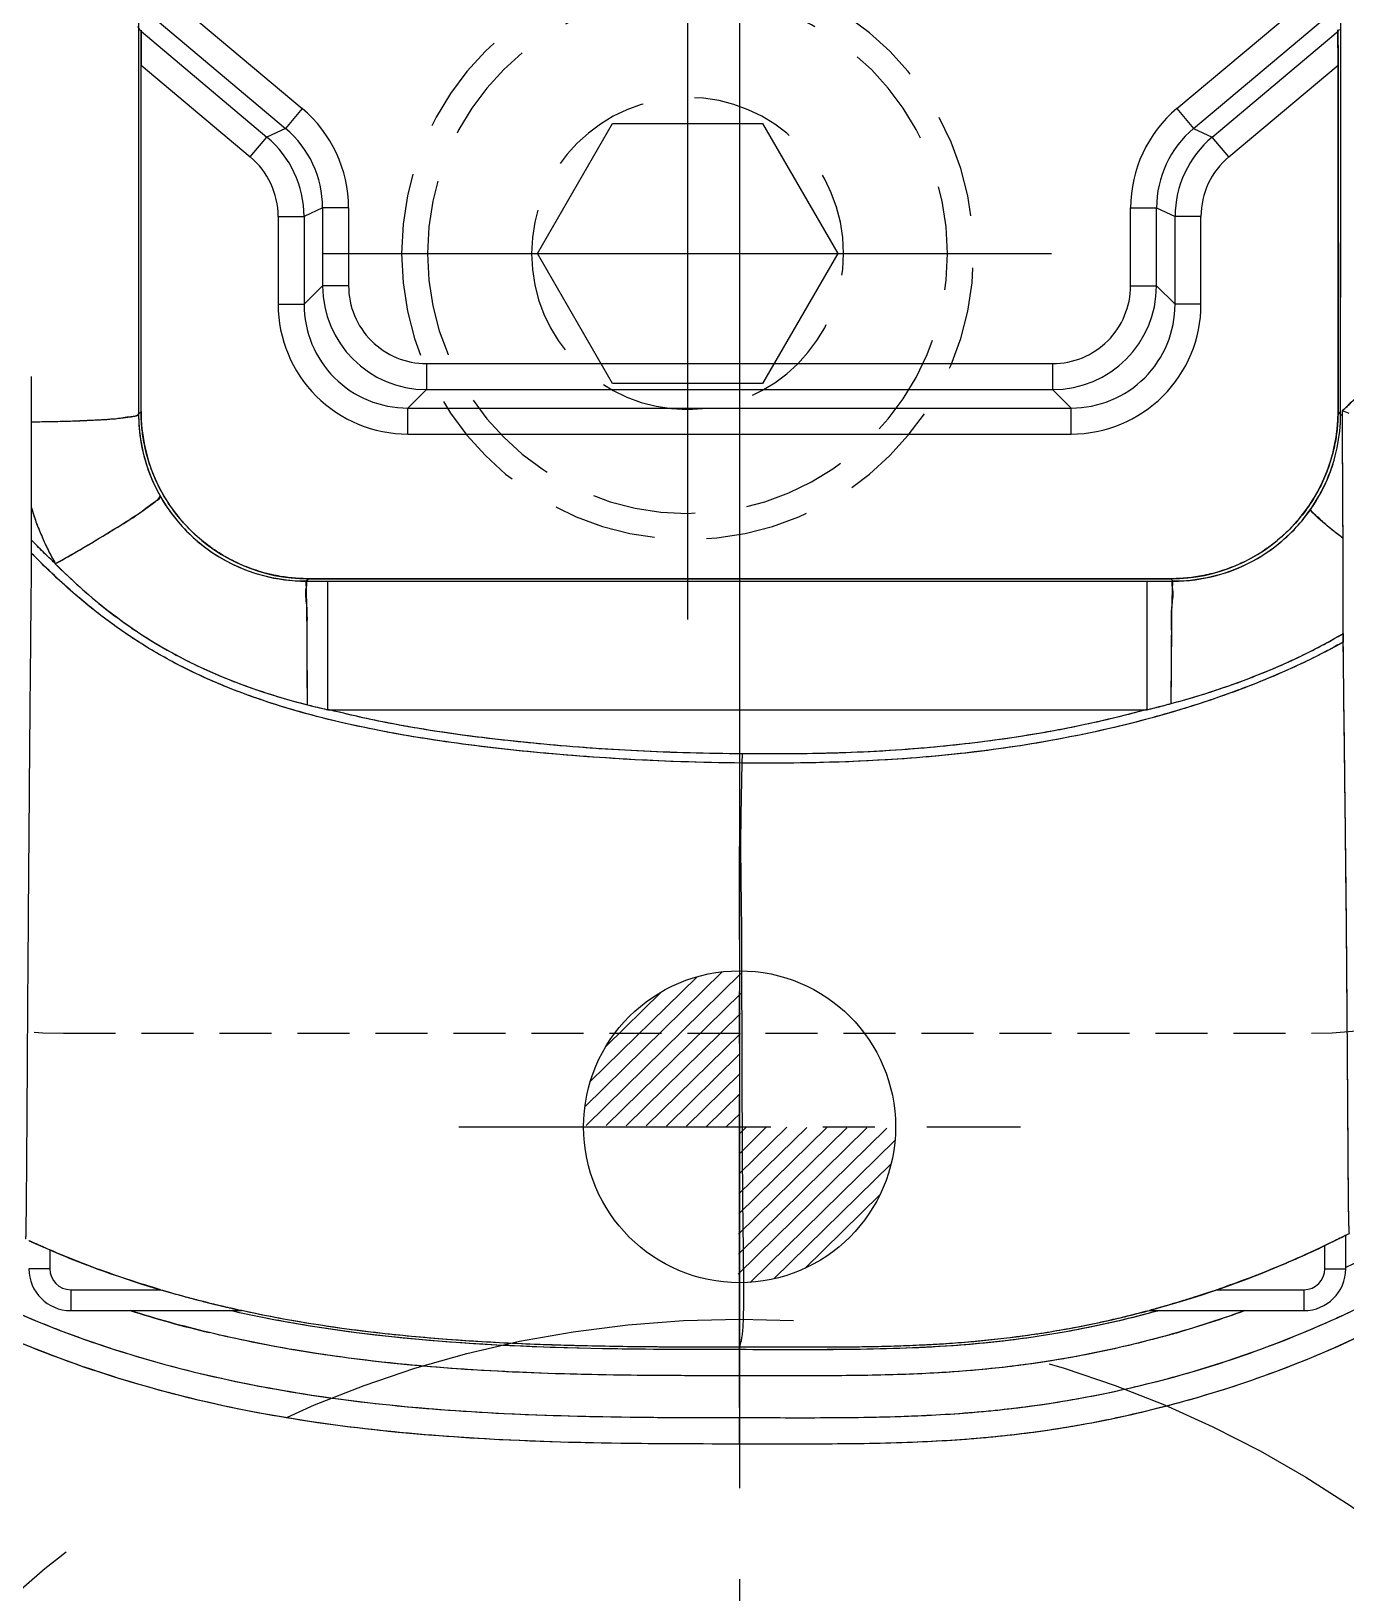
# Model space of a CAD drawing. Header units: millimetres. Extents: x 21466 to 22834, y -21631 to -20664.
# Drawn here: x 22146.43 to 22171.71, y -20914.8 to -20884.76 of the extents above; entities that cross this region are included whole.
import ezdxf

# ---------------------------------------------------------------- set-up
doc = ezdxf.new("R2010")
doc.units = ezdxf.units.MM
doc.header["$LTSCALE"] = 8
for name, pattern in [('CENTER', [2, 1.25, -0.25, 0.25, -0.25]), ('CENTER2', [1.125, 0.75, -0.125, 0.125, -0.125]), ('HIDDEN', [0.375, 0.25, -0.125]), ('HIDDEN2', [0.1875, 0.125, -0.0625])]:
    doc.linetypes.add(name, pattern=pattern)
for name, color, linetype in [('Cav-cor', 30, 'Continuous'), ('CL', 1, 'Continuous'), ('PIN', 5, 'Continuous'), ('PRODUCT', 1, 'Continuous'), ('SCREW', 52, 'HIDDEN')]:
    doc.layers.add(name, color=color, linetype=linetype)

# ---------------------------------------------------------------- blocks, each defined once
blk = doc.blocks.new('20100512.182342')
at = {"linetype": 'HIDDEN'}
blk.add_circle((0, 0), 5.5, dxfattribs=at)
at = {"layer": 'SCREW', "linetype": 'CENTER', "ltscale": 5}
for p, q in [((0, -7.042), (0, 7.042)), ((-7, 0), (7, 0))]:
    blk.add_line(p, q, dxfattribs=at)
at = {"layer": 'SCREW', "linetype": 'Continuous'}
blk.add_lwpolyline([(-1.443, 2.5), (-2.887, 0), (-1.443, -2.5), (1.443, -2.5), (2.887, 0), (1.443, 2.5)], close=True, dxfattribs=at)
at = {"layer": 'SCREW'}
for radius in [5, 3]:
    blk.add_circle((0, 0), radius, dxfattribs=at)

msp = doc.modelspace()

# ---------------------------------------------------------------- hatches: boundary and pattern name
at = {"layer": 'PIN', "linetype": 'Continuous'}
h = msp.add_hatch(dxfattribs=at)
h.set_pattern_fill('ANSI31', color=133, scale=2.181818, angle=269.5, style=0)
h.set_pattern_definition([(224.5, (22384.11907, -20892.25289), (-0.19115707, 0.19452285), [])])
h.paths.add_polyline_path([(22160.048, -20905.832), (22157.048, -20905.806, -0.414214), (22160.074, -20902.832)])
h.paths.add_polyline_path([(22160.022, -20908.832), (22160.048, -20905.832), (22163.048, -20905.858, -0.414214)])

# ---------------------------------------------------------------- linework, layer by layer
at = {"linetype": 'HIDDEN2'}
msp.add_lwpolyline([(22139.048, -20882.032), (22139.048, -20896.032, 0.414214), (22147.048, -20904.032), (22171.048, -20904.032, 0.414214), (22179.048, -20896.032), (22179.048, -20882.032, 0.414214), (22171.048, -20874.032), (22147.048, -20874.032, 0.414214)], format="xyb", close=True, dxfattribs=at)
at = {"color": 8, "linetype": 'HIDDEN', "ltscale": 5}
msp.add_circle((22160.048, -20930.532), 21, dxfattribs=at)
at = {"layer": 'Cav-cor', "color": 241}
for p, q in [((22148.605, -20883.7), (22151.637, -20886.243)), ((22168.459, -20886.243), (22171.491, -20883.7)), ((22148.601, -20884.348), (22151.316, -20886.626)), ((22168.78, -20886.626), (22171.495, -20884.348)), ((22148.537, -20884.759), (22150.959, -20886.792)), ((22148.541, -20884.79), (22148.541, -20884.786)), ((22169.137, -20886.792), (22171.559, -20884.759)), ((22171.555, -20884.786), (22171.555, -20884.79)), ((22148.538, -20892.075), (22148.538, -20885.412)), ((22148.538, -20885.412), (22150.638, -20887.175)), ((22169.458, -20887.175), (22171.558, -20885.412)), ((22171.558, -20892.075), (22171.558, -20885.412)), ((22151.637, -20886.243), (22151.316, -20886.626)), ((22168.459, -20886.243), (22168.78, -20886.626)), ((22151.316, -20886.626), (22150.959, -20886.792)), ((22168.78, -20886.626), (22169.137, -20886.792)), ((22150.638, -20887.175), (22150.959, -20886.792)), ((22169.458, -20887.175), (22169.137, -20886.792)), ((22152.029, -20888.156), (22151.673, -20888.322)), ((22152.029, -20888.156), (22152.029, -20889.654)), ((22152.529, -20888.156), (22152.029, -20888.156)), ((22152.529, -20888.156), (22152.529, -20889.654)), ((22167.567, -20889.654), (22167.567, -20888.156)), ((22167.567, -20888.156), (22168.067, -20888.156)), ((22168.067, -20889.654), (22168.067, -20888.156)), ((22168.067, -20888.156), (22168.423, -20888.322)), ((22151.174, -20888.322), (22151.174, -20890.01)), ((22151.174, -20888.322), (22151.673, -20888.322)), ((22151.673, -20888.322), (22151.673, -20890.01)), ((22168.423, -20890.01), (22168.423, -20888.322)), ((22168.922, -20888.322), (22168.423, -20888.322)), ((22168.922, -20890.01), (22168.922, -20888.322)), ((22152.029, -20889.654), (22151.673, -20890.01)), ((22152.529, -20889.654), (22152.029, -20889.654)), ((22167.567, -20889.654), (22168.067, -20889.654)), ((22168.423, -20890.01), (22168.067, -20889.654)), ((22151.174, -20890.01), (22151.673, -20890.01)), ((22168.922, -20890.01), (22168.423, -20890.01)), ((22154.027, -20891.152), (22154.027, -20891.651)), ((22154.027, -20891.152), (22166.069, -20891.152)), ((22166.069, -20891.152), (22166.069, -20891.651)), ((22146.425, -20891.397), (22146.426, -20892.27)), ((22154.027, -20891.651), (22153.67, -20892.007)), ((22154.027, -20891.651), (22166.069, -20891.651)), ((22166.426, -20892.007), (22166.069, -20891.651)), ((22148.538, -20892.075), (22148.489, -20892.123)), ((22153.67, -20892.507), (22153.67, -20892.007)), ((22153.67, -20892.007), (22166.426, -20892.007)), ((22166.426, -20892.507), (22166.426, -20892.007)), ((22171.607, -20892.123), (22171.558, -20892.075)), ((22171.644, -20892.148), (22171.644, -20892.057)), ((22171.771, -20892.11), (22171.644, -20892.057)), ((22146.426, -20892.27), (22146.427, -20893.91)), ((22153.67, -20892.507), (22166.426, -20892.507)), ((22146.427, -20893.91), (22146.427, -20894.543)), ((22151.709, -20895.335), (22151.754, -20895.291)), ((22151.709, -20895.335), (22152.132, -20895.335)), ((22151.754, -20895.291), (22168.342, -20895.291)), ((22152.132, -20897.81), (22152.132, -20895.335)), ((22152.132, -20895.335), (22167.886, -20895.335)), ((22167.886, -20897.81), (22167.886, -20895.335)), ((22167.886, -20895.335), (22168.387, -20895.336)), ((22168.342, -20895.291), (22168.387, -20895.336)), ((22152.132, -20897.81), (22167.886, -20897.81)), ((22160.101, -20898.836), (22160.102, -20898.663)), ((22146.417, -20908.038), (22146.516, -20908.083)), ((22171.706, -20908.564), (22171.706, -20907.924)), ((22146.516, -20908.083), (22146.62, -20908.13)), ((22146.62, -20908.13), (22146.728, -20908.177)), ((22146.728, -20908.177), (22146.84, -20908.225)), ((22146.782, -20908.201), (22146.782, -20908.564)), ((22146.82, -20908.218), (22146.782, -20908.201)), ((22146.84, -20908.225), (22146.954, -20908.274)), ((22146.954, -20908.274), (22147.07, -20908.322)), ((22147.07, -20908.322), (22147.187, -20908.369)), ((22170.92, -20908.296), (22171.125, -20908.202)), ((22171.304, -20908.564), (22171.304, -20908.118)), ((22146.782, -20908.564), (22146.38, -20908.564)), ((22147.187, -20908.369), (22147.307, -20908.417)), ((22147.307, -20908.417), (22147.43, -20908.465)), ((22147.43, -20908.465), (22147.557, -20908.513)), ((22147.557, -20908.513), (22147.686, -20908.562)), ((22147.686, -20908.562), (22147.82, -20908.61)), ((22147.82, -20908.61), (22147.958, -20908.659)), ((22169.909, -20908.719), (22170.109, -20908.641)), ((22171.304, -20908.564), (22171.706, -20908.564)), ((22147.958, -20908.659), (22148.101, -20908.709)), ((22148.101, -20908.709), (22148.249, -20908.759)), ((22148.249, -20908.759), (22148.4, -20908.808)), ((22148.4, -20908.808), (22148.551, -20908.857)), ((22148.551, -20908.857), (22148.701, -20908.903)), ((22148.701, -20908.903), (22148.846, -20908.947)), ((22148.846, -20908.947), (22148.985, -20908.988)), ((22147.184, -20908.966), (22147.184, -20909.368)), ((22147.184, -20908.966), (22148.91, -20908.966)), ((22148.985, -20908.988), (22149.118, -20909.026)), ((22149.118, -20909.026), (22149.247, -20909.062)), ((22149.247, -20909.062), (22149.372, -20909.097)), ((22149.372, -20909.097), (22149.494, -20909.129)), ((22149.494, -20909.129), (22149.614, -20909.16)), ((22149.614, -20909.16), (22149.73, -20909.19)), ((22149.73, -20909.19), (22149.843, -20909.218)), ((22149.843, -20909.218), (22149.951, -20909.245)), ((22149.951, -20909.245), (22150.056, -20909.27)), ((22169.234, -20908.966), (22170.902, -20908.966)), ((22170.902, -20908.966), (22170.902, -20909.368)), ((22147.184, -20909.368), (22150.471, -20909.368)), ((22167.93, -20909.368), (22170.902, -20909.368)), ((22160.048, -20910.622), (22160.048, -20910.067)), ((22160.048, -20911.929), (22160.048, -20911.427)), ((22159.922, -20911.929), (22160.048, -20911.929)), ((22159.922, -20911.929), (22160.048, -20911.929))]:
    msp.add_line(p, q, dxfattribs=at)
for points in [[(22171.125, -20908.202), (22171.332, -20908.104), (22171.539, -20908.003)], [(22171.539, -20908.003), (22171.747, -20907.899), (22171.778, -20907.883)], [(22170.511, -20908.475), (22170.715, -20908.388), (22170.92, -20908.296)], [(22170.109, -20908.641), (22170.309, -20908.56), (22170.511, -20908.475)], [(22168.572, -20909.18), (22168.756, -20909.123), (22168.943, -20909.063), (22169.132, -20909), (22169.323, -20908.934), (22169.517, -20908.866), (22169.712, -20908.794), (22169.909, -20908.719)], [(22168.286, -20909.264), (22168.39, -20909.234), (22168.572, -20909.18)]]:
    msp.add_lwpolyline(points, dxfattribs=at)
for centre, radius, start, end in [((22150.032, -20888.156), 2.496, 359.9962, 50.0038), ((22170.064, -20888.156), 2.496, 129.9962, 180.0038), ((22150.034, -20888.155), 1.995, 359.9761, 50.0239), ((22170.062, -20888.155), 1.995, 129.9761, 180.0239), ((22149.674, -20888.323), 1.998, 0.0164, 49.9836), ((22170.422, -20888.323), 1.998, 130.0164, 179.9836), ((22149.676, -20888.322), 1.498, 359.9964, 50.0036), ((22170.42, -20888.322), 1.498, 129.9964, 180.0036), ((22154.027, -20889.653), 1.998, 180.0234, 269.9766), ((22154.026, -20889.654), 1.497, 179.9713, 270.0287), ((22166.069, -20889.653), 1.998, 270.0249, 359.9752), ((22166.07, -20889.654), 1.497, 269.9713, 0.0287), ((22153.669, -20890.011), 2.495, 179.9738, 270.0267), ((22153.667, -20890.013), 1.994, 179.9177, 270.0823), ((22166.427, -20890.011), 2.495, 269.9733, 0.0262), ((22166.429, -20890.013), 1.994, 269.9177, 0.0823), ((22151.7, -20892.12), 3.211, 180.0552, 270.033), ((22168.395, -20892.12), 3.211, 269.9649, 359.9435), ((21647.795, -20896.598), 523.863, 0.02808, 0.22803), ((22188.632, -20896.357), 16.975, 179.9476, 180.5074), ((22156.319, -20879.642), 18.644, 255.7686, 257.0209), ((22162.462, -20875.806), 22.662, 283.8474, 285.0626), ((22153.846, -20891.772), 17.884, 246.8662, 249.1859), ((22162.92, -20890.591), 19.429, 292.3033, 295.5628), ((22147.184, -20908.564), 0.804, 180, 270), ((22147.184, -20908.564), 0.402, 180, 270), ((22162.894, -20890.525), 19.5, 288.9734, 292.3015), ((22170.902, -20908.564), 0.804, 270, 0), ((22170.902, -20908.564), 0.402, 270, 0), ((22162.58, -20889.613), 20.464, 288.4812, 288.9747), ((22153.817, -20891.853), 19.157, 246.1484, 249.2557), ((22154.968, -20888.454), 21.943, 252.3829, 256.515), ((22155.43, -20886.593), 23.304, 256.6884, 257.7157), ((22162.823, -20890.299), 19.737, 284.9928, 286.0698), ((22162.853, -20890.409), 20.178, 286.1175, 290.0227), ((22162.908, -20890.57), 20.812, 293.09, 296.0472), ((22162.822, -20890.306), 20.286, 285.3004, 286.1205)]:
    msp.add_arc(centre, radius, start, end, dxfattribs=at)
for centre, major_axis, start_param, end_param in [((22151.754, -20892.074), (2.274, 2.274), 2.356233, 3.926953), ((22168.342, -20892.074), (-2.274, 2.274), -3.926953, -2.356233)]:
    msp.add_ellipse(centre, major_axis=major_axis, ratio=0.999924, start_param=start_param, end_param=end_param, dxfattribs=at)
for points, knots in [([(22134.181, -20828.531), (22133.863, -20830.59), (22133.518, -20833.698), (22133.174, -20837.85), (22132.872, -20842.006), (22132.562, -20847.204), (22132.302, -20853.449), (22132.127, -20859.696), (22132.091, -20865.946), (22132.268, -20872.195), (22132.646, -20878.433), (22133.142, -20883.62), (22133.73, -20887.745), (22134.284, -20890.821), (22134.975, -20893.87), (22135.837, -20896.875), (22136.906, -20899.814), (22138.221, -20902.652), (22139.599, -20904.875), (22140.943, -20906.472), (22142.459, -20907.905), (22144.651, -20909.349), (22147.541, -20910.563), (22150.573, -20911.351), (22154.709, -20911.905), (22157.84, -20911.928), (22159.922, -20911.929)], [0, 0, 0, 0, 0.062503, 0.093757, 0.125011, 0.187519, 0.250027, 0.312535, 0.375042, 0.437549, 0.500056, 0.56256, 0.593814, 0.625068, 0.656321, 0.687572, 0.718822, 0.750069, 0.781305, 0.796936, 0.812569, 0.843791, 0.875024, 0.906265, 0.937512, 1, 1, 1, 1]), ([(22161.822, -20911.929), (22162.795, -20911.923), (22164.256, -20911.886), (22166.189, -20911.651), (22168.1, -20911.281), (22170.437, -20910.582), (22173.099, -20909.366), (22175.572, -20907.8), (22177.812, -20905.914), (22179.775, -20903.742), (22181.391, -20901.295), (22182.557, -20898.601), (22183.27, -20895.763), (22183.684, -20893.366), (22183.99, -20891.444), (22184.294, -20889.522), (22184.653, -20887.117), (22185.016, -20884.22), (22185.301, -20881.315), (22185.452, -20879.375), (22185.522, -20878.405)], [0, 0, 0, 0, 0.06249, 0.093741, 0.124995, 0.187466, 0.249945, 0.312434, 0.374932, 0.437443, 0.499953, 0.562476, 0.624987, 0.6875, 0.718747, 0.749997, 0.812498, 0.874998, 0.9375, 1, 1, 1, 1]), ([(22148.537, -20884.759), (22148.532, -20884.75), (22148.519, -20884.733), (22148.499, -20884.707), (22148.486, -20884.687), (22148.479, -20884.672), (22148.481, -20884.668)], [0, 0, 0, 0, 0.292728, 0.619982, 0.873921, 1, 1, 1, 1]), ([(22148.487, -20884.759), (22148.487, -20885.374), (22148.487, -20887.828), (22148.488, -20890.283), (22148.489, -20892.123)], [0, 0, 0, 0, 0.250185, 1, 1, 1, 1]), ([(22148.541, -20884.786), (22148.541, -20884.783), (22148.541, -20884.774), (22148.54, -20884.765), (22148.537, -20884.759)], [0, 0, 0, 0, 0.330855, 1, 1, 1, 1]), ([(22148.538, -20885.412), (22148.538, -20885.349), (22148.538, -20885.142), (22148.538, -20884.935), (22148.541, -20884.79)], [0, 0, 0, 0, 0.301655, 1, 1, 1, 1]), ([(22171.558, -20885.412), (22171.558, -20885.349), (22171.558, -20885.142), (22171.558, -20884.935), (22171.555, -20884.79)], [0, 0, 0, 0, 0.301663, 1, 1, 1, 1]), ([(22171.582, -20884.727), (22171.58, -20884.729), (22171.572, -20884.74), (22171.564, -20884.751), (22171.559, -20884.759)], [0, 0, 0, 0, 0.277569, 1, 1, 1, 1]), ([(22171.607, -20892.123), (22171.607, -20891.51), (22171.608, -20889.055), (22171.609, -20886.601), (22171.609, -20884.759)], [0, 0, 0, 0, 0.249772, 1, 1, 1, 1]), ([(22171.644, -20892.057), (22171.758, -20891.951), (22172.052, -20891.66), (22172.565, -20891.156), (22173.196, -20890.528), (22173.644, -20890.081), (22173.876, -20889.85)], [0, 0, 0, 0, 0.149179, 0.395221, 0.687503, 1, 1, 1, 1]), ([(22146.426, -20892.27), (22146.563, -20892.269), (22146.83, -20892.265), (22147.216, -20892.255), (22147.567, -20892.241), (22147.873, -20892.224), (22148.122, -20892.203), (22148.292, -20892.183), (22148.393, -20892.165), (22148.443, -20892.152), (22148.473, -20892.141), (22148.489, -20892.129), (22148.489, -20892.123)], [0, 0, 0, 0, 0.197813, 0.385546, 0.556503, 0.705297, 0.827166, 0.918127, 0.951159, 0.975595, 0.991547, 1, 1, 1, 1]), ([(22171.644, -20892.148), (22171.634, -20892.145), (22171.621, -20892.14), (22171.607, -20892.128), (22171.607, -20892.123)], [0, 0, 0, 0, 0.647276, 1, 1, 1, 1]), ([(22171.654, -20894.513), (22171.653, -20894.315), (22171.65, -20893.527), (22171.643, -20892.738), (22171.644, -20892.148)], [0, 0, 0, 0, 0.251685, 1, 1, 1, 1]), ([(22146.427, -20893.91), (22146.456, -20894.005), (22146.512, -20894.194), (22146.625, -20894.468), (22146.746, -20894.738), (22146.84, -20894.911), (22146.888, -20894.997)], [0, 0, 0, 0, 0.249953, 0.499975, 0.749974, 1, 1, 1, 1]), ([(22146.888, -20895.002), (22147.021, -20894.927), (22147.283, -20894.778), (22147.662, -20894.556), (22148.01, -20894.346), (22148.314, -20894.154), (22148.561, -20893.99), (22148.727, -20893.872), (22148.823, -20893.795), (22148.869, -20893.753), (22148.895, -20893.724), (22148.905, -20893.703), (22148.903, -20893.697)], [0, 0, 0, 0, 0.190304, 0.374853, 0.54576, 0.696524, 0.821319, 0.915212, 0.949472, 0.974862, 0.991425, 1, 1, 1, 1]), ([(22171.654, -20894.513), (22171.562, -20894.443), (22171.434, -20894.342), (22171.278, -20894.212), (22171.188, -20894.134), (22171.119, -20894.069), (22171.069, -20894.017), (22171.042, -20893.983), (22171.03, -20893.959), (22171.033, -20893.952)], [0, 0, 0, 0, 0.410409, 0.579539, 0.721524, 0.835056, 0.919059, 0.973287, 1, 1, 1, 1]), ([(22146.427, -20894.795), (22146.422, -20895.35), (22146.411, -20896.462), (22146.396, -20898.147), (22146.384, -20899.572), (22146.375, -20900.74), (22146.368, -20901.644), (22146.361, -20902.566), (22146.354, -20903.505), (22146.349, -20904.297), (22146.345, -20904.935), (22146.342, -20905.414), (22146.339, -20905.889), (22146.335, -20906.356), (22146.332, -20906.808), (22146.329, -20907.231), (22146.325, -20907.559), (22146.323, -20907.771), (22146.318, -20907.896), (22146.321, -20907.945), (22146.313, -20907.989), (22146.309, -20907.988)], [0, 0, 0, 0, 0.126178, 0.252835, 0.383116, 0.450109, 0.518539, 0.588469, 0.659764, 0.732111, 0.768528, 0.804917, 0.841029, 0.876551, 0.911057, 0.943755, 0.972967, 0.984901, 0.993193, 0.999201, 1, 1, 1, 1]), ([(22146.888, -20894.997), (22146.81, -20894.923), (22146.652, -20894.776), (22146.502, -20894.621), (22146.427, -20894.543)], [0, 0, 0, 0, 0.49999, 1, 1, 1, 1]), ([(22146.427, -20894.543), (22146.427, -20894.566), (22146.427, -20894.65), (22146.427, -20894.734), (22146.427, -20894.795)], [0, 0, 0, 0, 0.269017, 1, 1, 1, 1]), ([(22160.101, -20898.836), (22158.879, -20898.824), (22157.045, -20898.736), (22154.614, -20898.473), (22152.804, -20898.172), (22151.025, -20897.721), (22149.601, -20897.152), (22148.536, -20896.551), (22147.533, -20895.85), (22146.854, -20895.231), (22146.427, -20894.795)], [0, 0, 0, 0, 0.250106, 0.375174, 0.500226, 0.62524, 0.750164, 0.812655, 0.875136, 1, 1, 1, 1]), ([(22146.888, -20895.002), (22147.219, -20895.333), (22147.92, -20895.96), (22149.49, -20896.993), (22150.829, -20897.484), (22151.736, -20897.714)], [0, 0, 0, 0, 0.250173, 0.500374, 1, 1, 1, 1]), ([(22151.736, -20897.714), (22151.736, -20897.561), (22151.735, -20897.261), (22151.734, -20896.825), (22151.732, -20896.42), (22151.729, -20896.111), (22151.726, -20895.892), (22151.724, -20895.752), (22151.722, -20895.632), (22151.719, -20895.531), (22151.717, -20895.451), (22151.715, -20895.397), (22151.713, -20895.366), (22151.712, -20895.351), (22151.71, -20895.342), (22151.71, -20895.336), (22151.709, -20895.335)], [0, 0, 0, 0, 0.192275, 0.37845, 0.550575, 0.702096, 0.768274, 0.827128, 0.878066, 0.920634, 0.95439, 0.978973, 0.987768, 0.994206, 0.998277, 1, 1, 1, 1]), ([(22168.351, -20897.69), (22168.351, -20897.538), (22168.352, -20897.241), (22168.354, -20896.808), (22168.357, -20896.408), (22168.361, -20896.102), (22168.364, -20895.885), (22168.367, -20895.747), (22168.37, -20895.628), (22168.373, -20895.528), (22168.376, -20895.449), (22168.379, -20895.397), (22168.382, -20895.366), (22168.383, -20895.35), (22168.385, -20895.342), (22168.386, -20895.336), (22168.387, -20895.335)], [0, 0, 0, 0, 0.192783, 0.379142, 0.551224, 0.702562, 0.768624, 0.82736, 0.878186, 0.920657, 0.954339, 0.978879, 0.987666, 0.99411, 0.998205, 1, 1, 1, 1]), ([(22171.658, -20896.507), (22171.226, -20896.752), (22170.33, -20897.184), (22168.466, -20897.871), (22166.046, -20898.464), (22163.082, -20898.808), (22161.094, -20898.845), (22160.101, -20898.836)], [0, 0, 0, 0, 0.124959, 0.24996, 0.499892, 0.74991, 1, 1, 1, 1]), ([(22168.351, -20897.69), (22168.928, -20897.535), (22170.063, -20897.162), (22171.145, -20896.645), (22171.658, -20896.342)], [0, 0, 0, 0, 0.500159, 1, 1, 1, 1]), ([(22171.764, -20907.602), (22171.756, -20907.136), (22171.752, -20906.129), (22171.74, -20904.597), (22171.729, -20903.043), (22171.713, -20901.188), (22171.687, -20899.022), (22171.667, -20897.344), (22171.658, -20896.507)], [0, 0, 0, 0, 0.126003, 0.272156, 0.414375, 0.546286, 0.773782, 1, 1, 1, 1]), ([(22160.102, -20898.658), (22159.433, -20898.653), (22158.094, -20898.619), (22156.424, -20898.496), (22155.093, -20898.35), (22154.098, -20898.213), (22153.109, -20898.037), (22152.456, -20897.886), (22152.132, -20897.804)], [0, 0, 0, 0, 0.250004, 0.5, 0.625002, 0.750013, 0.875007, 1, 1, 1, 1]), ([(22167.886, -20897.804), (22167.57, -20897.89), (22166.935, -20898.051), (22165.972, -20898.245), (22165.002, -20898.396), (22163.701, -20898.551), (22162.067, -20898.658), (22160.757, -20898.664), (22160.102, -20898.658)], [0, 0, 0, 0, 0.124991, 0.249983, 0.374996, 0.500003, 0.749994, 1, 1, 1, 1]), ([(22160.048, -20910.067), (22160.048, -20910.065), (22160.053, -20910.059), (22160.058, -20910.04), (22160.068, -20910.006), (22160.081, -20909.953), (22160.097, -20909.875), (22160.112, -20909.763), (22160.122, -20909.604), (22160.128, -20909.392), (22160.13, -20909.122), (22160.129, -20908.658), (22160.12, -20907.968), (22160.109, -20907.04), (22160.103, -20906.02), (22160.099, -20904.962), (22160.095, -20903.928), (22160.094, -20902.98), (22160.094, -20901.886), (22160.063, -20900.522), (22160.083, -20899.428), (22160.101, -20898.836)], [0, 0, 0, 0, 0.000494, 0.00203, 0.005147, 0.009891, 0.016663, 0.026344, 0.040158, 0.059028, 0.083057, 0.112108, 0.183015, 0.267239, 0.359781, 0.455334, 0.549664, 0.635788, 0.708191, 0.841765, 1, 1, 1, 1]), ([(22146.782, -20908.201), (22146.732, -20908.18), (22146.66, -20908.149), (22146.568, -20908.108), (22146.507, -20908.081), (22146.457, -20908.059), (22146.421, -20908.043), (22146.401, -20908.035), (22146.389, -20908.029), (22146.385, -20908.028), (22146.38, -20908.025), (22146.38, -20908.026)], [0, 0, 0, 0, 0.368723, 0.539027, 0.691516, 0.820044, 0.918084, 0.953611, 0.979345, 0.994919, 1, 1, 1, 1]), ([(22171.706, -20907.924), (22171.706, -20907.922), (22171.696, -20907.93), (22171.686, -20907.932), (22171.662, -20907.945), (22171.634, -20907.958), (22171.598, -20907.976), (22171.54, -20908.004), (22171.494, -20908.026), (22171.462, -20908.042)], [0, 0, 0, 0, 0.018372, 0.073771, 0.164076, 0.285935, 0.434802, 0.606139, 1, 1, 1, 1]), ([(22149.504, -20909.132), (22149.592, -20909.155), (22149.767, -20909.2), (22149.986, -20909.254), (22150.157, -20909.295), (22150.264, -20909.32), (22150.341, -20909.338), (22150.405, -20909.352), (22150.425, -20909.358), (22150.478, -20909.368), (22150.471, -20909.368)], [0, 0, 0, 0, 0.274277, 0.545216, 0.67824, 0.807754, 0.869897, 0.928225, 0.977812, 1, 1, 1, 1]), ([(22169.067, -20909.022), (22168.964, -20909.057), (22168.809, -20909.107), (22168.603, -20909.172), (22168.449, -20909.218), (22168.298, -20909.263), (22168.175, -20909.298), (22168.078, -20909.325), (22168.018, -20909.343), (22167.96, -20909.358), (22167.946, -20909.363), (22167.927, -20909.368), (22167.93, -20909.368)], [0, 0, 0, 0, 0.274602, 0.410885, 0.545977, 0.679128, 0.80862, 0.870653, 0.928757, 0.977925, 0.994233, 1, 1, 1, 1]), ([(22160.048, -20910.12), (22159.245, -20910.12), (22156.042, -20910.114), (22152.81, -20909.927), (22150.461, -20909.416)], [0, 0, 0, 0, 0.250356, 1, 1, 1, 1]), ([(22150.471, -20909.363), (22151.255, -20909.534), (22153.236, -20909.859), (22156.44, -20910.06), (22158.845, -20910.067), (22160.048, -20910.067)], [0, 0, 0, 0, 0.249986, 0.624945, 1, 1, 1, 1]), ([(22160.048, -20910.067), (22160.71, -20910.067), (22162.033, -20910.076), (22164.019, -20910.029), (22165.995, -20909.815), (22167.29, -20909.535), (22167.929, -20909.364)], [0, 0, 0, 0, 0.250175, 0.500165, 0.750261, 1, 1, 1, 1]), ([(22167.941, -20909.415), (22167.319, -20909.582), (22166.054, -20909.856), (22164.104, -20910.076), (22162.098, -20910.128), (22160.739, -20910.12), (22160.048, -20910.12)], [0, 0, 0, 0, 0.243183, 0.48712, 0.739375, 1, 1, 1, 1]), ([(22147.032, -20909.768), (22148.059, -20910.157), (22150.182, -20910.769), (22153.452, -20911.248), (22156.749, -20911.421), (22158.948, -20911.427), (22160.048, -20911.427)], [0, 0, 0, 0, 0.24994, 0.499915, 0.749946, 1, 1, 1, 1]), ([(22160.048, -20910.622), (22158.339, -20910.622), (22155.773, -20910.612), (22152.367, -20910.299), (22150.682, -20909.991), (22149.852, -20909.792)], [0, 0, 0, 0, 0.500008, 0.750023, 1, 1, 1, 1]), ([(22160.048, -20911.427), (22160.985, -20911.427), (22162.391, -20911.44), (22164.265, -20911.36), (22166.131, -20911.172), (22168.432, -20910.7), (22170.208, -20910.083), (22171.07, -20909.715)], [0, 0, 0, 0, 0.250058, 0.375092, 0.50012, 0.75005, 1, 1, 1, 1]), ([(22168.175, -20909.873), (22167.517, -20910.053), (22166.181, -20910.347), (22164.144, -20910.578), (22162.095, -20910.631), (22160.731, -20910.623), (22160.048, -20910.622)], [0, 0, 0, 0, 0.249982, 0.499956, 0.749967, 1, 1, 1, 1])]:
    msp.add_open_spline(points, degree=3, knots=knots, dxfattribs=at)
for points in [[(22171.556, -20884.771), (22171.555, -20884.776), (22171.555, -20884.781), (22171.555, -20884.786)], [(22171.559, -20884.759), (22171.557, -20884.763), (22171.556, -20884.767), (22171.556, -20884.771)], [(22160.048, -20911.929), (22160.639, -20911.929), (22161.231, -20911.932), (22161.822, -20911.929)], [(22160.048, -20911.929), (22160.639, -20911.929), (22161.231, -20911.933), (22161.822, -20911.929)]]:
    msp.add_open_spline(points, degree=3, dxfattribs=at)
at = {"layer": 'CL', "color": 7, "linetype": 'CENTER', "ltscale": 2}
msp.add_line((22160.048, -20730.532), (22160.048, -21130.532), dxfattribs=at)
at = {"layer": 'CL', "color": 6, "linetype": 'CENTER'}
msp.add_line((22160.048, -20802.787), (22160.048, -20917.063), dxfattribs=at)
at = {"layer": 'PIN', "color": 133, "linetype": 'CENTER2'}
for p, q in [((22160.048, -20911.232), (22160.048, -20900.432)), ((22154.648, -20905.832), (22165.448, -20905.832))]:
    msp.add_line(p, q, dxfattribs=at)
at = {"layer": 'PIN', "color": 133, "linetype": 'Continuous'}
msp.add_circle((22160.048, -20905.832), 3, dxfattribs=at)
at = {"layer": 'PRODUCT'}
for p, q in [((22148.539, -20892.074), (22148.539, -20885.424)), ((22171.557, -20885.424), (22171.557, -20892.074)), ((22148.539, -20892.074), (22148.489, -20892.123)), ((22171.607, -20892.123), (22171.557, -20892.074)), ((22171.771, -20892.11), (22171.644, -20892.057)), ((22151.709, -20895.335), (22151.755, -20895.29)), ((22168.341, -20895.29), (22151.755, -20895.29)), ((22152.132, -20895.335), (22167.886, -20895.335)), ((22152.132, -20897.81), (22152.132, -20895.335)), ((22167.886, -20897.81), (22167.886, -20895.335)), ((22168.341, -20895.29), (22168.387, -20895.336)), ((22152.132, -20897.81), (22167.886, -20897.81)), ((22160.101, -20898.836), (22160.102, -20898.663)), ((22171.706, -20908.564), (22171.706, -20907.924)), ((22146.782, -20908.201), (22146.782, -20908.564)), ((22171.304, -20908.564), (22171.304, -20908.118)), ((22146.782, -20908.564), (22146.38, -20908.564)), ((22171.304, -20908.564), (22171.706, -20908.564)), ((22147.184, -20908.966), (22148.91, -20908.966)), ((22147.184, -20908.966), (22147.184, -20909.368)), ((22169.234, -20908.966), (22170.902, -20908.966)), ((22170.902, -20908.966), (22170.902, -20909.368)), ((22147.184, -20909.368), (22150.471, -20909.368)), ((22167.93, -20909.368), (22170.902, -20909.368)), ((22160.048, -20910.067), (22160.048, -20910.622)), ((22160.048, -20910.622), (22160.048, -20911.427)), ((22160.048, -20911.929), (22160.048, -20911.427))]:
    msp.add_line(p, q, dxfattribs=at)
for centre, radius, start, end in [((22147.184, -20908.564), 0.804, 180, 270), ((22147.184, -20908.564), 0.402, 180, 270), ((22170.902, -20908.564), 0.804, 270, 0), ((22170.902, -20908.564), 0.402, 270, 0)]:
    msp.add_arc(centre, radius, start, end, dxfattribs=at)
for points, start_tangent, end_tangent in [([(22134.311, -20827.717), (22133.992, -20829.822), (22133.757, -20831.681), (22133.578, -20833.318), (22133.435, -20834.808), (22133.311, -20836.228), (22133.195, -20837.651), (22133.082, -20839.141), (22132.966, -20840.759), (22132.846, -20842.564), (22132.722, -20844.593), (22132.6, -20846.828), (22132.483, -20849.241), (22132.374, -20851.844), (22132.274, -20854.697), (22132.186, -20857.881), (22132.124, -20861.504), (22132.122, -20865.605), (22132.221, -20870.163), (22132.455, -20875.125), (22132.816, -20880.052), (22133.286, -20884.501), (22133.855, -20888.385), (22134.524, -20891.845), (22135.29, -20894.934), (22136.141, -20897.668), (22137.047, -20900.038), (22138.074, -20902.24), (22139.46, -20904.574), (22141.21, -20906.706), (22143.257, -20908.399), (22145.655, -20909.738), (22148.04, -20910.647), (22150.253, -20911.222), (22152.412, -20911.584), (22154.701, -20911.803), (22157.236, -20911.908), (22160.048, -20911.929)], (-0.1643, -0.98641), (1, -0.000008)), ([(22134.806, -20827.8), (22134.49, -20829.891), (22134.256, -20831.739), (22134.078, -20833.369), (22133.935, -20834.854), (22133.811, -20836.27), (22133.696, -20837.69), (22133.583, -20839.178), (22133.467, -20840.793), (22133.348, -20842.596), (22133.224, -20844.623), (22133.101, -20846.854), (22132.985, -20849.264), (22132.876, -20851.864), (22132.776, -20854.713), (22132.689, -20857.893), (22132.627, -20861.509), (22132.625, -20865.6), (22132.723, -20870.146), (22132.956, -20875.095), (22133.317, -20880.008), (22133.785, -20884.439), (22134.35, -20888.301), (22135.014, -20891.737), (22135.774, -20894.799), (22136.615, -20897.504), (22137.51, -20899.843), (22138.52, -20902.009), (22139.874, -20904.29), (22141.567, -20906.352), (22143.539, -20907.983), (22145.864, -20909.281), (22148.19, -20910.168), (22150.356, -20910.73), (22152.477, -20911.086), (22154.734, -20911.302), (22157.246, -20911.405), (22160.048, -20911.427)], (-0.164304, -0.98641), (1, -0.000017)), ([(22160.048, -20911.929), (22161.829, -20911.929), (22163.474, -20911.894), (22164.975, -20911.79), (22166.433, -20911.594), (22167.975, -20911.274), (22169.667, -20910.785), (22171.502, -20910.076), (22173.463, -20909.088), (22175.537, -20907.744), (22177.61, -20906.016), (22179.381, -20904.118), (22180.729, -20902.256), (22181.719, -20900.465), (22182.408, -20898.792), (22182.879, -20897.251), (22183.227, -20895.787), (22183.517, -20894.307), (22183.786, -20892.716), (22184.068, -20890.952), (22184.372, -20888.99), (22184.681, -20886.835), (22184.977, -20884.451), (22185.25, -20881.782), (22185.493, -20878.805), (22185.714, -20875.52), (22185.908, -20871.905), (22186.04, -20867.896), (22186.069, -20863.514), (22186.028, -20859.122), (22185.973, -20855.169), (22185.928, -20851.659), (22185.843, -20848.226), (22185.664, -20844.645), (22185.425, -20841.058), (22185.211, -20837.781), (22185.032, -20834.924), (22184.853, -20832.385), (22184.652, -20830.122), (22184.431, -20828.126)], (1, 0.000012), (-0.12108, 0.992643)), ([(22160.048, -20911.427), (22161.826, -20911.427), (22163.453, -20911.392), (22164.925, -20911.29), (22166.349, -20911.098), (22167.855, -20910.786), (22169.508, -20910.308), (22171.3, -20909.616), (22173.215, -20908.651), (22175.241, -20907.338), (22177.265, -20905.65), (22178.993, -20903.799), (22180.305, -20901.987), (22181.265, -20900.249), (22181.933, -20898.625), (22182.393, -20897.122), (22182.736, -20895.682), (22183.022, -20894.218), (22183.29, -20892.635), (22183.572, -20890.874), (22183.875, -20888.915), (22184.183, -20886.768), (22184.478, -20884.394), (22184.749, -20881.736), (22184.992, -20878.768), (22185.212, -20875.489), (22185.407, -20871.882), (22185.537, -20867.886), (22185.567, -20863.516), (22185.525, -20859.129), (22185.472, -20855.175), (22185.426, -20851.668), (22185.34, -20848.245), (22185.162, -20844.675), (22184.925, -20841.093), (22184.709, -20837.812), (22184.531, -20834.956), (22184.352, -20832.424), (22184.152, -20830.172), (22183.932, -20828.187)], (1, 0.00003), (-0.121079, 0.992643)), ([(22183.135, -20828.296), (22183.319, -20829.93), (22183.488, -20831.73), (22183.642, -20833.713), (22183.788, -20835.942), (22183.941, -20838.407), (22184.112, -20840.989), (22184.279, -20843.47), (22184.421, -20845.771), (22184.526, -20848.016), (22184.596, -20850.303), (22184.637, -20852.723), (22184.669, -20855.352), (22184.71, -20858.257), (22184.748, -20861.441), (22184.764, -20864.827), (22184.728, -20868.116), (22184.636, -20871.091), (22184.511, -20873.698), (22184.374, -20876.02), (22184.225, -20878.235), (22184.053, -20880.461), (22183.847, -20882.727), (22183.597, -20885.005), (22183.331, -20887.063), (22183.072, -20888.846), (22182.817, -20890.499), (22182.546, -20892.206), (22182.229, -20894.079), (22181.806, -20896.158), (22181.133, -20898.478), (22179.977, -20900.972), (22178.154, -20903.549), (22175.979, -20905.727), (22173.796, -20907.358), (22171.706, -20908.54)], (0.120829, -0.992673), (-0.898157, -0.439675)), ([(22148.487, -20884.46), (22148.487, -20885.424)], (-0.000013, -1), (0.000074, -1)), ([(22171.609, -20885.424), (22171.609, -20884.462)], (0.000073, 1), (-0.000013, 1)), ([(22148.54, -20884.873), (22148.54, -20884.952), (22148.539, -20885.036)], (-0.005765, -0.999983), (-0.00368, -0.999993)), ([(22148.541, -20884.734), (22148.541, -20884.8), (22148.54, -20884.873)], (-0.008308, -0.999965), (-0.005765, -0.999983)), ([(22148.54, -20884.838), (22148.541, -20884.791)], (0.006024, 0.999982), (0.005284, 0.999986)), ([(22148.54, -20884.9), (22148.54, -20884.838)], (0.005971, 0.999982), (0.006024, 0.999982)), ([(22148.54, -20884.942), (22148.54, -20884.9)], (0.005269, 0.999986), (0.005971, 0.999982)), ([(22148.541, -20884.791), (22148.541, -20884.752)], (0.005284, 0.999986), (0.005663, 0.999984)), ([(22171.557, -20885.424), (22171.557, -20885.32), (22171.557, -20885.204), (22171.557, -20885.095), (22171.556, -20884.992), (22171.556, -20884.897), (22171.555, -20884.81), (22171.555, -20884.732)], (-0.000006, 1), (-0.008357, 0.999965)), ([(22171.555, -20884.745), (22171.555, -20884.784)], (0.014, -0.999902), (0.012132, -0.999926)), ([(22171.555, -20884.784), (22171.556, -20884.831)], (0.012132, -0.999926), (0.007065, -0.999975)), ([(22171.556, -20884.831), (22171.556, -20884.903)], (0.007065, -0.999975), (0.00347, -0.999994)), ([(22171.556, -20884.903), (22171.556, -20884.935)], (0.00347, -0.999994), (0.003494, -0.999994)), ([(22148.539, -20885.061), (22148.54, -20884.992)], (0.003198, 0.999995), (0.00422, 0.999991)), ([(22148.539, -20885.036), (22148.539, -20885.126), (22148.539, -20885.22), (22148.539, -20885.319), (22148.539, -20885.42), (22148.539, -20885.424)], (-0.00368, -0.999993), (-0.000011, -1)), ([(22148.539, -20885.163), (22148.539, -20885.103), (22148.539, -20885.061)], (0.002342, 0.999997), (0.003198, 0.999995)), ([(22148.539, -20885.231), (22148.539, -20885.163)], (0.001756, 0.999998), (0.002342, 0.999997)), ([(22148.54, -20884.992), (22148.54, -20884.942)], (0.00422, 0.999991), (0.005269, 0.999986)), ([(22171.556, -20884.935), (22171.556, -20884.976)], (0.003494, -0.999994), (0.00398, -0.999992)), ([(22171.556, -20884.976), (22171.557, -20885.038)], (0.00398, -0.999992), (0.004055, -0.999992)), ([(22171.557, -20885.038), (22171.557, -20885.098), (22171.557, -20885.166)], (0.004055, -0.999992), (0.002303, -0.999997)), ([(22171.557, -20885.166), (22171.557, -20885.222)], (0.002303, -0.999997), (0.001665, -0.999999)), ([(22171.557, -20885.222), (22171.557, -20885.265), (22171.557, -20885.31)], (0.001665, -0.999999), (0.000993, -1)), ([(22148.487, -20885.424), (22148.487, -20886.008), (22148.489, -20892.074)], (0.000074, -1), (0.000556, -1)), ([(22148.539, -20885.311), (22148.539, -20885.267), (22148.539, -20885.231)], (0.000998, 1), (0.001756, 0.999998)), ([(22148.539, -20885.341), (22148.539, -20885.311)], (0.000718, 1), (0.000998, 1)), ([(22148.539, -20885.424), (22148.539, -20885.341)], (-0.000019, 1), (0.000718, 1)), ([(22171.557, -20885.31), (22171.557, -20885.348)], (0.000993, -1), (0.000692, -1)), ([(22171.557, -20885.348), (22171.557, -20885.424)], (0.000692, -1), (-0.00002, -1)), ([(22171.607, -20892.074), (22171.609, -20885.986), (22171.609, -20885.424)], (0.000556, 1), (0.000073, 1)), ([(22146.425, -20891.451), (22146.426, -20891.687), (22146.426, -20891.978), (22146.426, -20892.27)], (0.000514, -1), (0.000558, -1)), ([(22146.426, -20892.27), (22147.075, -20892.259), (22147.648, -20892.236), (22148.098, -20892.204), (22148.386, -20892.165), (22148.489, -20892.123)], (0.999972, 0.007506), (0.135428, 0.990787)), ([(22148.489, -20892.074), (22148.489, -20892.123)], (0.000556, -1), (0.000558, -1)), ([(22148.489, -20892.123), (22148.537, -20892.671), (22148.677, -20893.201), (22148.903, -20893.697)], (0.001036, -0.999999), (0.491014, -0.871152)), ([(22148.539, -20892.121), (22148.539, -20892.074)], (-0.014761, 0.999891), (0.000012, 1)), ([(22148.548, -20892.323), (22148.539, -20892.121)], (-0.077401, 0.997), (-0.014761, 0.999891)), ([(22171.033, -20893.952), (22171.346, -20893.388), (22171.54, -20892.77), (22171.607, -20892.123)], (0.57022, 0.821492), (0.001036, 0.999999)), ([(22171.557, -20892.121), (22171.548, -20892.319)], (-0.01477, -0.999891), (-0.076286, -0.997086)), ([(22171.557, -20892.074), (22171.557, -20892.121)], (0.000012, -1), (-0.01477, -0.999891)), ([(22171.607, -20892.123), (22171.607, -20892.074)], (0.000558, 1), (0.000556, 1)), ([(22171.611, -20892.132), (22171.607, -20892.123)], (-0.712455, 0.701718), (-0.13527, 0.990809)), ([(22171.644, -20892.057), (22171.816, -20891.892)], (0.731874, 0.68144), (0.715797, 0.698309)), ([(22171.644, -20892.11), (22171.644, -20892.103), (22171.644, -20892.057)], (0.000555, 1), (0.000553, 1)), ([(22171.644, -20892.148), (22171.644, -20892.11)], (0.000558, 1), (0.000555, 1)), ([(22146.426, -20892.27), (22146.426, -20892.813), (22146.426, -20893.361)], (0.00056, -1), (0.000499, -1)), ([(22148.959, -20893.664), (22148.784, -20893.305), (22148.661, -20892.951), (22148.585, -20892.618), (22148.548, -20892.323)], (-0.494454, 0.869204), (-0.077401, 0.997)), ([(22171.548, -20892.319), (22171.513, -20892.607), (22171.441, -20892.931), (22171.324, -20893.277), (22171.156, -20893.63)], (-0.076286, -0.997086), (-0.483859, -0.875146)), ([(22171.644, -20892.148), (22171.624, -20892.14), (22171.611, -20892.132)], (-0.943073, 0.332586), (-0.712455, 0.701718)), ([(22171.649, -20893.445), (22171.647, -20893.154), (22171.646, -20892.886), (22171.645, -20892.631), (22171.644, -20892.384), (22171.644, -20892.148)], (-0.005014, 0.999987), (0.000546, 1)), ([(22146.426, -20893.361), (22146.427, -20893.91)], (0.000499, -1), (0.000625, -1)), ([(22171.156, -20893.63), (22170.935, -20893.975), (22170.665, -20894.297)], (-0.483859, -0.875146), (-0.691328, -0.722541)), ([(22171.654, -20894.513), (22171.652, -20894.119), (22171.65, -20893.765), (22171.649, -20893.445)], (-0.003739, 0.999993), (-0.005014, 0.999987)), ([(22146.427, -20893.91), (22146.427, -20894.122), (22146.427, -20894.333), (22146.427, -20894.543)], (0.000625, -1), (0.000641, -1)), ([(22146.427, -20893.91), (22146.497, -20894.138), (22146.581, -20894.36), (22146.674, -20894.577), (22146.776, -20894.79), (22146.888, -20894.997)], (0.2923, -0.956327), (0.489459, -0.872026)), ([(22146.888, -20895.002), (22147.52, -20894.639), (22148.089, -20894.295), (22148.536, -20894.006), (22148.817, -20893.799), (22148.903, -20893.697)], (0.872621, 0.488398), (-0.323415, 0.946257)), ([(22148.903, -20893.697), (22149.499, -20894.458), (22150.185, -20894.953), (22150.891, -20895.23), (22151.709, -20895.335)], (0.490888, -0.871223), (1, 0.000195)), ([(22149.188, -20894.011), (22148.959, -20893.664)], (-0.602581, 0.798058), (-0.494454, 0.869204)), ([(22151.481, -20895.278), (22151.177, -20895.237), (22150.839, -20895.156), (22150.483, -20895.027), (22150.126, -20894.846), (22149.782, -20894.613), (22149.465, -20894.332), (22149.188, -20894.011)], (-0.996384, 0.08497), (-0.602581, 0.798058)), ([(22168.387, -20895.336), (22169.222, -20895.226), (22169.875, -20894.972), (22170.376, -20894.648), (22170.755, -20894.299), (22171.033, -20893.952)], (1, -0.000249), (0.570275, 0.821454)), ([(22171.654, -20894.513), (22171.307, -20894.236), (22171.095, -20894.044), (22171.033, -20893.952)], (-0.791331, 0.611388), (0.400358, 0.916359)), ([(22170.665, -20894.297), (22170.352, -20894.584), (22170.007, -20894.825), (22169.644, -20895.014), (22169.28, -20895.149), (22168.933, -20895.235), (22168.62, -20895.277)], (-0.691328, -0.722541), (-0.996234, -0.086706)), ([(22171.655, -20895.078), (22171.654, -20894.513)], (-0.002925, 0.999996), (-0.003739, 0.999993)), ([(22146.427, -20894.795), (22146.425, -20894.934)], (-0.00877, -0.999962), (-0.008855, -0.999961)), ([(22146.888, -20894.997), (22146.737, -20894.856), (22146.584, -20894.704), (22146.427, -20894.543)], (-0.723911, 0.689894), (-0.694377, 0.719611)), ([(22146.427, -20894.543), (22146.427, -20894.642), (22146.427, -20894.728), (22146.427, -20894.795)], (0.000641, -1), (-0.00877, -0.999962)), ([(22160.101, -20898.836), (22157.738, -20898.754), (22155.704, -20898.587), (22153.961, -20898.359), (22152.467, -20898.072), (22151.212, -20897.738), (22150.191, -20897.375), (22149.358, -20896.998), (22148.638, -20896.597), (22147.951, -20896.134), (22147.228, -20895.553), (22146.427, -20894.795)], (-0.999954, 0.009602), (-0.700327, 0.713822)), ([(22146.888, -20895.002), (22147.855, -20895.866), (22148.822, -20896.535), (22149.737, -20897.017), (22150.674, -20897.395), (22151.736, -20897.714)], (0.706749, -0.707465), (0.969275, -0.24598)), ([(22171.656, -20895.147), (22171.655, -20895.078)], (-0.002808, 0.999996), (-0.002925, 0.999996)), ([(22151.755, -20895.29), (22151.481, -20895.278)], (-1, -0.000012), (-0.996384, 0.08497)), ([(22151.735, -20896.988), (22151.731, -20896.328), (22151.725, -20895.8), (22151.717, -20895.458), (22151.709, -20895.335)], (-0.009959, 0.99995), (-0.801057, 0.598588)), ([(22151.709, -20895.335), (22151.851, -20895.335), (22151.992, -20895.335), (22152.132, -20895.335)], (1, 0.000115), (1, -0.00001)), ([(22167.886, -20895.335), (22168.048, -20895.335), (22168.215, -20895.335), (22168.387, -20895.336)], (1, 0.000002), (1, -0.000132)), ([(22168.62, -20895.277), (22168.341, -20895.29)], (-0.996234, -0.086706), (-1, 0.000011)), ([(22168.352, -20897.144), (22168.353, -20896.969), (22168.358, -20896.316), (22168.366, -20895.794), (22168.376, -20895.456), (22168.387, -20895.335)], (0.004946, 0.999988), (0.869065, 0.494697)), ([(22171.658, -20896.342), (22171.657, -20895.759), (22171.656, -20895.147)], (-0.000422, 1), (-0.002808, 0.999996)), ([(22171.658, -20896.507), (22170.727, -20896.982), (22169.762, -20897.386), (22168.684, -20897.759), (22167.436, -20898.105), (22165.973, -20898.414), (22164.293, -20898.654), (22162.368, -20898.8), (22160.101, -20898.836)], (-0.870225, -0.492654), (-0.999954, 0.009636)), ([(22168.351, -20897.69), (22169.705, -20897.259), (22170.789, -20896.803), (22171.658, -20896.342)], (0.965626, 0.259934), (0.860603, 0.509277)), ([(22171.658, -20896.507), (22171.658, -20896.463), (22171.658, -20896.407), (22171.658, -20896.342)], (-0.009853, 0.999951), (-0.000422, 1)), ([(22171.778, -20907.882), (22171.774, -20907.863), (22171.771, -20907.829), (22171.769, -20907.777), (22171.767, -20907.703), (22171.764, -20907.602), (22171.762, -20907.472), (22171.761, -20907.317), (22171.759, -20907.144), (22171.757, -20906.949), (22171.755, -20906.729), (22171.753, -20906.479), (22171.751, -20906.197), (22171.749, -20905.886), (22171.747, -20905.547), (22171.744, -20905.18), (22171.742, -20904.785), (22171.739, -20904.358), (22171.735, -20903.899), (22171.732, -20903.408), (22171.727, -20902.884), (22171.723, -20902.328), (22171.718, -20901.744), (22171.712, -20901.135), (22171.705, -20900.508), (22171.697, -20899.857), (22171.689, -20899.165), (22171.68, -20898.406), (22171.669, -20897.538), (22171.658, -20896.507)], (-0.463413, -0.886142), (-0.009853, 0.999951)), ([(22171.764, -20907.602), (22171.762, -20907.472), (22171.761, -20907.317), (22171.759, -20907.144), (22171.757, -20906.949), (22171.755, -20906.729), (22171.753, -20906.479), (22171.751, -20906.197), (22171.749, -20905.886), (22171.747, -20905.547), (22171.744, -20905.18), (22171.742, -20904.785), (22171.739, -20904.358), (22171.735, -20903.899), (22171.732, -20903.408), (22171.727, -20902.884), (22171.723, -20902.328), (22171.718, -20901.744), (22171.712, -20901.135), (22171.705, -20900.508), (22171.697, -20899.857), (22171.689, -20899.165), (22171.68, -20898.406), (22171.669, -20897.538), (22171.658, -20896.507)], (-0.018385, 0.999831), (-0.009853, 0.999951)), ([(22151.736, -20897.144), (22151.735, -20896.988)], (-0.004457, 0.99999), (-0.009959, 0.99995)), ([(22151.736, -20897.714), (22151.736, -20897.144)], (0.000251, 1), (-0.004457, 0.99999)), ([(22168.351, -20897.69), (22168.352, -20897.144)], (-0.000142, 1), (0.004946, 0.999988)), ([(22151.736, -20897.714), (22151.868, -20897.747), (22152, -20897.779), (22152.132, -20897.81)], (0.969271, -0.245995), (0.974416, -0.224753)), ([(22160.102, -20898.658), (22158.072, -20898.602), (22156.282, -20898.473), (22154.71, -20898.296), (22153.333, -20898.073), (22152.132, -20897.804)], (-0.999962, 0.008721), (-0.969634, 0.244561)), ([(22167.886, -20897.804), (22166.691, -20898.096), (22165.332, -20898.342), (22163.812, -20898.527), (22162.093, -20898.637), (22160.102, -20898.658)], (-0.965469, -0.260517), (-0.999962, 0.008773)), ([(22167.886, -20897.81), (22168.037, -20897.772), (22168.192, -20897.732), (22168.351, -20897.69)], (0.970919, 0.239408), (0.965624, 0.259944)), ([(22146.625, -20908.133), (22146.494, -20908.075), (22146.409, -20908.038), (22146.4, -20908.032)], (-0.90451, 0.426453), (-0.810428, 0.585839)), ([(22171.462, -20908.042), (22171.304, -20908.118)], (-0.887435, -0.460933), (-0.902107, -0.431512)), ([(22171.593, -20907.978), (22171.462, -20908.042)], (-0.946506, -0.322687), (-0.887435, -0.460933)), ([(22171.678, -20907.937), (22171.593, -20907.978)], (-0.792626, -0.609708), (-0.946506, -0.322687)), ([(22171.706, -20907.924), (22171.678, -20907.937)], (0, 1), (-0.792626, -0.609708)), ([(22171.704, -20907.92), (22171.778, -20907.882)], (0.891885, 0.452262), (0.889937, 0.456083)), ([(22146.782, -20908.201), (22146.625, -20908.133)], (-0.918572, 0.395254), (-0.90451, 0.426453)), ([(22148.281, -20908.769), (22147.819, -20908.61), (22146.782, -20908.201)], (-0.949407, 0.314048), (-0.918572, 0.395254)), ([(22171.2, -20908.167), (22170.342, -20908.547)], (-0.904648, -0.42616), (-0.924172, -0.381977)), ([(22171.304, -20908.118), (22171.2, -20908.167)], (-0.902107, -0.431512), (-0.904648, -0.42616)), ([(22170.144, -20908.627), (22169.354, -20908.924)], (-0.928311, -0.371806), (-0.943537, -0.331268)), ([(22170.342, -20908.547), (22170.144, -20908.627)], (-0.924172, -0.381977), (-0.928311, -0.371806)), ([(22148.31, -20908.779), (22148.281, -20908.769)], (-0.949893, 0.312575), (-0.949407, 0.314048)), ([(22148.91, -20908.966), (22148.31, -20908.779)], (-0.95911, 0.283033), (-0.949893, 0.312575)), ([(22169.354, -20908.924), (22169.234, -20908.966)], (-0.943537, -0.331268), (-0.945663, -0.32515)), ([(22148.91, -20908.966), (22149.083, -20909.016), (22149.243, -20909.061), (22149.388, -20909.101), (22149.521, -20909.137), (22149.644, -20909.169), (22149.757, -20909.197)], (0.95911, -0.283033), (0.969465, -0.245231)), ([(22149.757, -20909.197), (22149.862, -20909.224), (22149.959, -20909.248)], (0.969465, -0.245231), (0.971569, -0.236755)), ([(22149.959, -20909.248), (22150.052, -20909.27), (22150.138, -20909.291), (22150.219, -20909.309), (22150.292, -20909.326), (22150.357, -20909.341), (22150.413, -20909.354), (22150.455, -20909.364), (22150.471, -20909.368)], (0.971569, -0.236755), (-1, 0)), ([(22168.42, -20909.227), (22168.319, -20909.256), (22168.223, -20909.284), (22168.136, -20909.309), (22168.06, -20909.331), (22167.996, -20909.349), (22167.948, -20909.362), (22167.93, -20909.368)], (-0.958332, -0.285655), (1, 0)), ([(22168.646, -20909.158), (22168.529, -20909.194), (22168.42, -20909.227)], (-0.955036, -0.296489), (-0.958332, -0.285655)), ([(22169.234, -20908.966), (22169.067, -20909.022), (22168.914, -20909.073), (22168.774, -20909.118), (22168.646, -20909.158)], (-0.945663, -0.32515), (-0.955036, -0.296489)), ([(22160.048, -20910.622), (22157.624, -20910.608), (22155.393, -20910.536), (22153.336, -20910.377), (22151.49, -20910.126), (22149.852, -20909.792), (22148.327, -20909.368)], (-1, 0.000015), (-0.952901, 0.30328)), ([(22160.048, -20910.12), (22155.886, -20910.056), (22151.754, -20909.661), (22150.244, -20909.367)], (-1, 0), (-0.975072, 0.221889)), ([(22150.471, -20909.363), (22151.759, -20909.608), (22153.23, -20909.807), (22154.596, -20909.93), (22155.935, -20910.005), (22157.29, -20910.046), (22158.664, -20910.064), (22160.048, -20910.067)], (0.977095, -0.212804), (1, -0.000059)), ([(22160.048, -20910.067), (22160.554, -20910.068), (22161.056, -20910.068), (22161.555, -20910.068), (22162.05, -20910.066), (22162.54, -20910.06), (22163.024, -20910.048), (22163.501, -20910.03), (22163.969, -20910.005), (22164.435, -20909.97), (22164.899, -20909.927), (22165.366, -20909.872), (22165.841, -20909.804), (22166.328, -20909.722), (22166.837, -20909.623), (22167.368, -20909.505), (22167.926, -20909.364)], (1, 0), (0.965995, 0.258562)), ([(22169.762, -20909.368), (22168.175, -20909.873), (22166.701, -20910.217), (22165.353, -20910.432), (22164.097, -20910.552), (22162.847, -20910.607), (22161.513, -20910.623), (22160.048, -20910.622)], (-0.939532, -0.342461), (-1, 0.000022)), ([(22168.117, -20909.368), (22167.995, -20909.401), (22166.092, -20909.817), (22164.153, -20910.044), (22160.048, -20910.12)], (-0.963539, -0.267566), (-1, 0))]:
    msp.add_spline(points, degree=3, dxfattribs=dict(at, start_tangent=start_tangent, end_tangent=end_tangent))

# ---------------------------------------------------------------- block references
at = {"linetype": 'Continuous', "xscale": -1, "rotation": -180}
msp.add_blockref('20100512.182342', (22159.048, -20889.032), dxfattribs=at)

doc.saveas('drawing.dxf')
